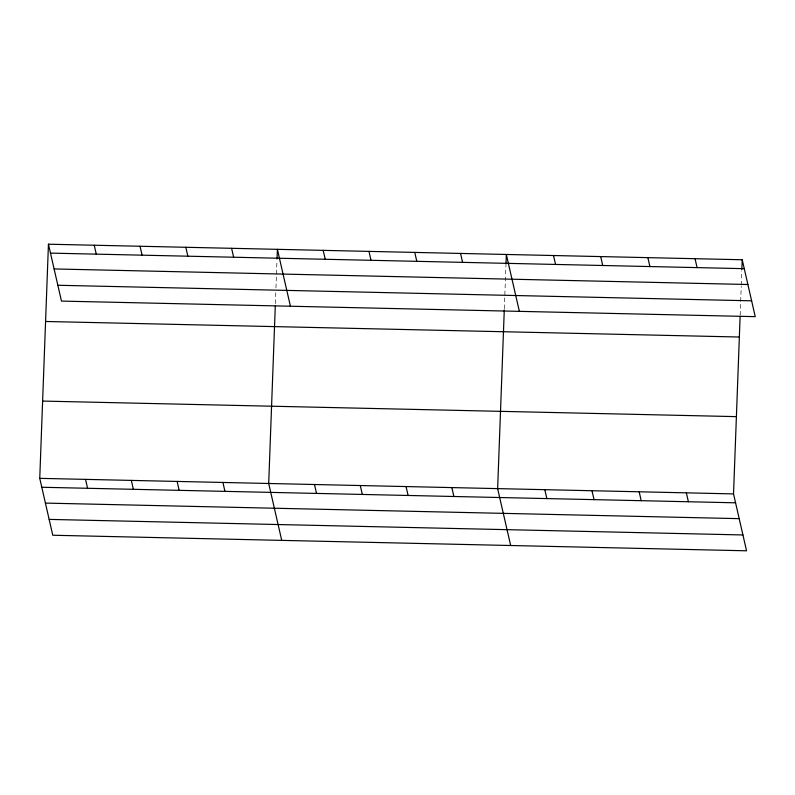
<?xml version="1.0" encoding="UTF-8"?>
<svg xmlns="http://www.w3.org/2000/svg" width="795" height="795" viewBox="0 0 795 795"><rect width="100%" height="100%" fill="white"/><g stroke="black" fill="none" stroke-linecap="round" stroke-linejoin="round"><path stroke-width="0.6" stroke-dasharray="3.98 2.98" d="M275.378 303.67L275.825 291.596M275.954 287.969L276.988 260.203M504.318 308.798L505.938 265.341M740.155 315.297L741.238 286.319M741.278 285.107L741.815 270.628"/><path stroke-width="1.19" d="M740.115 316.499L733.527 493.904L746.555 550.796L52.778 535.244L39.75 478.352L48.445 244.204L742.222 259.756L755.25 316.649L61.473 301.096L48.445 244.204M275.289 306.085L268.7 483.479L281.728 540.371M277.038 259.001L277.395 249.342L290.423 306.234M504.278 310.01L497.64 488.617L510.668 545.509M505.978 264.129L506.335 254.47L519.364 311.362M741.864 269.416L742.222 259.756M50.483 253.118L744.259 268.67M54.11 268.948L747.886 284.501M57.846 285.266L751.623 300.818M45.573 321.478L739.35 337.02M42.622 401.078L736.389 416.63M39.75 478.352L733.527 493.904M41.787 487.255L735.564 502.808M45.414 503.096L739.191 518.648M49.151 519.403L742.928 534.956M695.039 258.703L697.086 267.607M647.865 257.64L649.903 266.554M686.343 492.84L688.391 501.754M600.692 256.586L602.729 265.5M639.17 491.787L641.207 500.691M553.509 255.533L555.556 264.437M591.997 490.724L594.034 499.638M544.813 489.67L546.861 498.584M460.543 253.446L462.591 262.35M414.761 252.422L416.799 261.326M451.848 487.583L453.895 496.497M368.969 251.389L371.007 260.303M406.066 486.56L408.103 495.474M323.177 250.365L325.225 259.279M360.274 485.536L362.311 494.44M314.482 484.503L316.529 493.417M231.603 248.308L233.641 257.222M185.811 247.285L187.858 256.199M222.908 482.456L224.945 491.36M140.019 246.261L142.067 255.165M177.116 481.432L179.153 490.336M94.237 245.238L96.275 254.142M131.324 480.399L133.371 489.313M85.542 479.375L87.579 488.289"/></g></svg>
